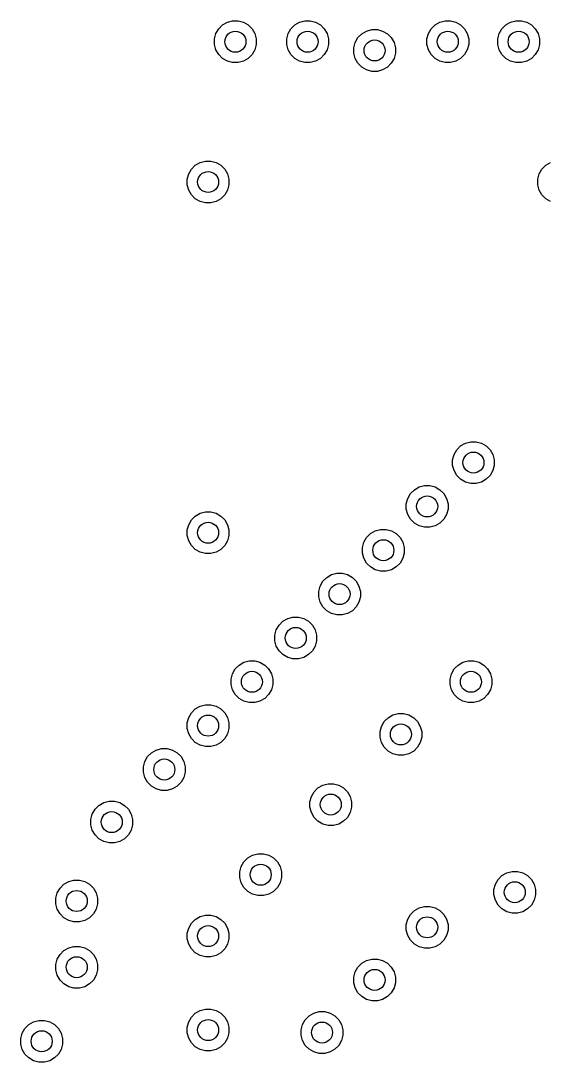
# Model space of a CAD drawing. Header units: inches. Extents: x 5.8 to 17.9, y -6.4 to -1.3.
# Drawn here: x 14.629 to 14.928, y -5.24 to -4.646 of the extents above; entities that cross this region are included whole.
import ezdxf

# ---------------------------------------------------------------- set-up
doc = ezdxf.new("R2010")
doc.units = ezdxf.units.IN
doc.header["$MEASUREMENT"] = 0
doc.layers.add('In2.Cu', color=33, linetype='CONTINUOUS', true_color=0xce7d2c)

msp = doc.modelspace()

# ---------------------------------------------------------------- linework, layer by layer
at = {"layer": 'In2.Cu', "linetype": 'CONTINUOUS'}
for p, q in [((14.7416, -4.65094), (14.74381, -4.64872)), ((14.74381, -4.64872), (14.74653, -4.64715)), ((14.74653, -4.64715), (14.74955, -4.64634)), ((14.74955, -4.64634), (14.75269, -4.64634)), ((14.75269, -4.64634), (14.75572, -4.64715)), ((14.75572, -4.64715), (14.75843, -4.64872)), ((14.75843, -4.64872), (14.76065, -4.65094)), ((14.78278, -4.65094), (14.78499, -4.64872)), ((14.78499, -4.64872), (14.78771, -4.64715)), ((14.78771, -4.64715), (14.79074, -4.64634)), ((14.79074, -4.64634), (14.79387, -4.64634)), ((14.79387, -4.64634), (14.7969, -4.64715)), ((14.7969, -4.64715), (14.79961, -4.64872)), ((14.79961, -4.64872), (14.80183, -4.65094)), ((14.86282, -4.65094), (14.86503, -4.64872)), ((14.86503, -4.64872), (14.86775, -4.64715)), ((14.86775, -4.64715), (14.87078, -4.64634)), ((14.87078, -4.64634), (14.87391, -4.64634)), ((14.87391, -4.64634), (14.87694, -4.64715)), ((14.87694, -4.64715), (14.87965, -4.64872)), ((14.87965, -4.64872), (14.88187, -4.65094)), ((14.90323, -4.65094), (14.90545, -4.64872)), ((14.90545, -4.64872), (14.90816, -4.64715)), ((14.90816, -4.64715), (14.91119, -4.64634)), ((14.91119, -4.64634), (14.91432, -4.64634)), ((14.91432, -4.64634), (14.91735, -4.64715)), ((14.91735, -4.64715), (14.92007, -4.64872)), ((14.92007, -4.64872), (14.92228, -4.65094)), ((14.73922, -4.65668), (14.74003, -4.65365)), ((14.74003, -4.65365), (14.7416, -4.65094)), ((14.76065, -4.65094), (14.76222, -4.65365)), ((14.76222, -4.65365), (14.76303, -4.65668)), ((14.7804, -4.65668), (14.78121, -4.65365)), ((14.78121, -4.65365), (14.78278, -4.65094)), ((14.80183, -4.65094), (14.8034, -4.65365)), ((14.8034, -4.65365), (14.80421, -4.65668)), ((14.82102, -4.65594), (14.82324, -4.65372)), ((14.82324, -4.65372), (14.82596, -4.65215)), ((14.82596, -4.65215), (14.82898, -4.65134)), ((14.82898, -4.65134), (14.83212, -4.65134)), ((14.83212, -4.65134), (14.83515, -4.65215)), ((14.83515, -4.65215), (14.83786, -4.65372)), ((14.83786, -4.65372), (14.84008, -4.65594)), ((14.86044, -4.65668), (14.86125, -4.65365)), ((14.86125, -4.65365), (14.86282, -4.65094)), ((14.88187, -4.65094), (14.88344, -4.65365)), ((14.88344, -4.65365), (14.88425, -4.65668)), ((14.90085, -4.65668), (14.90166, -4.65365)), ((14.90166, -4.65365), (14.90323, -4.65094)), ((14.92228, -4.65094), (14.92385, -4.65365)), ((14.92385, -4.65365), (14.92466, -4.65668)), ((14.73922, -4.65982), (14.73922, -4.65668)), ((14.74003, -4.66284), (14.73922, -4.65982)), ((14.76303, -4.65982), (14.76222, -4.66284)), ((14.76303, -4.65668), (14.76303, -4.65982)), ((14.7804, -4.65982), (14.7804, -4.65668)), ((14.78121, -4.66284), (14.7804, -4.65982)), ((14.80421, -4.65982), (14.8034, -4.66284)), ((14.80421, -4.65668), (14.80421, -4.65982)), ((14.81865, -4.66168), (14.81946, -4.65865)), ((14.81946, -4.65865), (14.82102, -4.65594)), ((14.84008, -4.65594), (14.84164, -4.65865)), ((14.84164, -4.65865), (14.84246, -4.66168)), ((14.86044, -4.65982), (14.86044, -4.65668)), ((14.86125, -4.66284), (14.86044, -4.65982)), ((14.88425, -4.65982), (14.88344, -4.66284)), ((14.88425, -4.65668), (14.88425, -4.65982)), ((14.90085, -4.65982), (14.90085, -4.65668)), ((14.90166, -4.66284), (14.90085, -4.65982)), ((14.92466, -4.65982), (14.92385, -4.66284)), ((14.92466, -4.65668), (14.92466, -4.65982)), ((14.7416, -4.66556), (14.74003, -4.66284)), ((14.74381, -4.66777), (14.7416, -4.66556)), ((14.76065, -4.66556), (14.75843, -4.66777)), ((14.76222, -4.66284), (14.76065, -4.66556)), ((14.78278, -4.66556), (14.78121, -4.66284)), ((14.78499, -4.66777), (14.78278, -4.66556)), ((14.80183, -4.66556), (14.79961, -4.66777)), ((14.8034, -4.66284), (14.80183, -4.66556)), ((14.81865, -4.66482), (14.81865, -4.66168)), ((14.81946, -4.66784), (14.81865, -4.66482)), ((14.84246, -4.66482), (14.84164, -4.66784)), ((14.84246, -4.66168), (14.84246, -4.66482)), ((14.86282, -4.66556), (14.86125, -4.66284)), ((14.86503, -4.66777), (14.86282, -4.66556)), ((14.88187, -4.66556), (14.87965, -4.66777)), ((14.88344, -4.66284), (14.88187, -4.66556)), ((14.90323, -4.66556), (14.90166, -4.66284)), ((14.90545, -4.66777), (14.90323, -4.66556)), ((14.92228, -4.66556), (14.92007, -4.66777)), ((14.92385, -4.66284), (14.92228, -4.66556)), ((14.74653, -4.66934), (14.74381, -4.66777)), ((14.74955, -4.67015), (14.74653, -4.66934)), ((14.75269, -4.67015), (14.74955, -4.67015)), ((14.75572, -4.66934), (14.75269, -4.67015)), ((14.75843, -4.66777), (14.75572, -4.66934)), ((14.78771, -4.66934), (14.78499, -4.66777)), ((14.79074, -4.67015), (14.78771, -4.66934)), ((14.79387, -4.67015), (14.79074, -4.67015)), ((14.7969, -4.66934), (14.79387, -4.67015)), ((14.79961, -4.66777), (14.7969, -4.66934)), ((14.82102, -4.67056), (14.81946, -4.66784)), ((14.82324, -4.67277), (14.82102, -4.67056)), ((14.82596, -4.67434), (14.82324, -4.67277)), ((14.83786, -4.67277), (14.83515, -4.67434)), ((14.84008, -4.67056), (14.83786, -4.67277)), ((14.84164, -4.66784), (14.84008, -4.67056)), ((14.86775, -4.66934), (14.86503, -4.66777)), ((14.87078, -4.67015), (14.86775, -4.66934)), ((14.87391, -4.67015), (14.87078, -4.67015)), ((14.87694, -4.66934), (14.87391, -4.67015)), ((14.87965, -4.66777), (14.87694, -4.66934)), ((14.90816, -4.66934), (14.90545, -4.66777)), ((14.91119, -4.67015), (14.90816, -4.66934)), ((14.91432, -4.67015), (14.91119, -4.67015)), ((14.91735, -4.66934), (14.91432, -4.67015)), ((14.92007, -4.66777), (14.91735, -4.66934)), ((14.82898, -4.67515), (14.82596, -4.67434)), ((14.83212, -4.67515), (14.82898, -4.67515)), ((14.83515, -4.67434), (14.83212, -4.67515)), ((14.73096, -4.72715), (14.73398, -4.72634)), ((14.73398, -4.72634), (14.73712, -4.72634)), ((14.73712, -4.72634), (14.74015, -4.72715)), ((14.72446, -4.73365), (14.72602, -4.73094)), ((14.72602, -4.73094), (14.72824, -4.72872)), ((14.72824, -4.72872), (14.73096, -4.72715)), ((14.74015, -4.72715), (14.74286, -4.72872)), ((14.74286, -4.72872), (14.74508, -4.73094)), ((14.74508, -4.73094), (14.74664, -4.73365)), ((14.92446, -4.73365), (14.92602, -4.73094)), ((14.92602, -4.73094), (14.92824, -4.72872)), ((14.92824, -4.72872), (14.93096, -4.72715)), ((14.72365, -4.73668), (14.72446, -4.73365)), ((14.72365, -4.73982), (14.72365, -4.73668)), ((14.74664, -4.73365), (14.74746, -4.73668)), ((14.74746, -4.73668), (14.74746, -4.73982)), ((14.92365, -4.73668), (14.92446, -4.73365)), ((14.92365, -4.73982), (14.92365, -4.73668)), ((14.72446, -4.74284), (14.72365, -4.73982)), ((14.72602, -4.74556), (14.72446, -4.74284)), ((14.74664, -4.74284), (14.74508, -4.74556)), ((14.74746, -4.73982), (14.74664, -4.74284)), ((14.92446, -4.74284), (14.92365, -4.73982)), ((14.92602, -4.74556), (14.92446, -4.74284)), ((14.72824, -4.74777), (14.72602, -4.74556)), ((14.73096, -4.74934), (14.72824, -4.74777)), ((14.73398, -4.75015), (14.73096, -4.74934)), ((14.73712, -4.75015), (14.73398, -4.75015)), ((14.74015, -4.74934), (14.73712, -4.75015)), ((14.74286, -4.74777), (14.74015, -4.74934)), ((14.74508, -4.74556), (14.74286, -4.74777)), ((14.92824, -4.74777), (14.92602, -4.74556)), ((14.93096, -4.74934), (14.92824, -4.74777)), ((14.88237, -4.88715), (14.8854, -4.88634)), ((14.8854, -4.88634), (14.88854, -4.88634)), ((14.88854, -4.88634), (14.89156, -4.88715)), ((14.87587, -4.89365), (14.87744, -4.89094)), ((14.87744, -4.89094), (14.87966, -4.88872)), ((14.87966, -4.88872), (14.88237, -4.88715)), ((14.89156, -4.88715), (14.89428, -4.88872)), ((14.89428, -4.88872), (14.89649, -4.89094)), ((14.89649, -4.89094), (14.89806, -4.89365)), ((14.87506, -4.89668), (14.87587, -4.89365)), ((14.87506, -4.89982), (14.87506, -4.89668)), ((14.89806, -4.89365), (14.89887, -4.89668)), ((14.89887, -4.89668), (14.89887, -4.89982)), ((14.87587, -4.90284), (14.87506, -4.89982)), ((14.87744, -4.90556), (14.87587, -4.90284)), ((14.89806, -4.90284), (14.89649, -4.90556)), ((14.89887, -4.89982), (14.89806, -4.90284)), ((14.87966, -4.90777), (14.87744, -4.90556)), ((14.88237, -4.90934), (14.87966, -4.90777)), ((14.8854, -4.91015), (14.88237, -4.90934)), ((14.88854, -4.91015), (14.8854, -4.91015)), ((14.89156, -4.90934), (14.88854, -4.91015)), ((14.89428, -4.90777), (14.89156, -4.90934)), ((14.89649, -4.90556), (14.89428, -4.90777)), ((14.84946, -4.91865), (14.85102, -4.91594)), ((14.85102, -4.91594), (14.85324, -4.91372)), ((14.85324, -4.91372), (14.85596, -4.91215)), ((14.85596, -4.91215), (14.85898, -4.91134)), ((14.85898, -4.91134), (14.86212, -4.91134)), ((14.86212, -4.91134), (14.86515, -4.91215)), ((14.86515, -4.91215), (14.86786, -4.91372)), ((14.86786, -4.91372), (14.87008, -4.91594)), ((14.87008, -4.91594), (14.87164, -4.91865)), ((14.84865, -4.92168), (14.84946, -4.91865)), ((14.84865, -4.92482), (14.84865, -4.92168)), ((14.87164, -4.91865), (14.87246, -4.92168)), ((14.87246, -4.92168), (14.87246, -4.92482)), ((14.72824, -4.92872), (14.73096, -4.92715)), ((14.73096, -4.92715), (14.73398, -4.92634)), ((14.73398, -4.92634), (14.73712, -4.92634)), ((14.73712, -4.92634), (14.74015, -4.92715)), ((14.74015, -4.92715), (14.74286, -4.92872)), ((14.84946, -4.92784), (14.84865, -4.92482)), ((14.85102, -4.93056), (14.84946, -4.92784)), ((14.87164, -4.92784), (14.87008, -4.93056)), ((14.87246, -4.92482), (14.87164, -4.92784)), ((14.72365, -4.93668), (14.72446, -4.93365)), ((14.72446, -4.93365), (14.72602, -4.93094)), ((14.72602, -4.93094), (14.72824, -4.92872)), ((14.74286, -4.92872), (14.74508, -4.93094)), ((14.74508, -4.93094), (14.74664, -4.93365)), ((14.74664, -4.93365), (14.74746, -4.93668)), ((14.85324, -4.93277), (14.85102, -4.93056)), ((14.85596, -4.93434), (14.85324, -4.93277)), ((14.85898, -4.93515), (14.85596, -4.93434)), ((14.86515, -4.93434), (14.86212, -4.93515)), ((14.86786, -4.93277), (14.86515, -4.93434)), ((14.87008, -4.93056), (14.86786, -4.93277)), ((14.72365, -4.93982), (14.72365, -4.93668)), ((14.72446, -4.94284), (14.72365, -4.93982)), ((14.74746, -4.93982), (14.74664, -4.94284)), ((14.74746, -4.93668), (14.74746, -4.93982)), ((14.82602, -4.94094), (14.82824, -4.93872)), ((14.82824, -4.93872), (14.83096, -4.93715)), ((14.83096, -4.93715), (14.83398, -4.93634)), ((14.83398, -4.93634), (14.83712, -4.93634)), ((14.83712, -4.93634), (14.84015, -4.93715)), ((14.84015, -4.93715), (14.84286, -4.93872)), ((14.84286, -4.93872), (14.84508, -4.94094)), ((14.86212, -4.93515), (14.85898, -4.93515)), ((14.72602, -4.94556), (14.72446, -4.94284)), ((14.72824, -4.94777), (14.72602, -4.94556)), ((14.74508, -4.94556), (14.74286, -4.94777)), ((14.74664, -4.94284), (14.74508, -4.94556)), ((14.82365, -4.94668), (14.82446, -4.94365)), ((14.82446, -4.94365), (14.82602, -4.94094)), ((14.84508, -4.94094), (14.84665, -4.94365)), ((14.84665, -4.94365), (14.84746, -4.94668)), ((14.73096, -4.94934), (14.72824, -4.94777)), ((14.73398, -4.95015), (14.73096, -4.94934)), ((14.73712, -4.95015), (14.73398, -4.95015)), ((14.74015, -4.94934), (14.73712, -4.95015)), ((14.74286, -4.94777), (14.74015, -4.94934)), ((14.82365, -4.94982), (14.82365, -4.94668)), ((14.82446, -4.95284), (14.82365, -4.94982)), ((14.84746, -4.94982), (14.84665, -4.95284)), ((14.84746, -4.94668), (14.84746, -4.94982)), ((14.82602, -4.95556), (14.82446, -4.95284)), ((14.82824, -4.95777), (14.82602, -4.95556)), ((14.83096, -4.95934), (14.82824, -4.95777)), ((14.84286, -4.95777), (14.84015, -4.95934)), ((14.84508, -4.95556), (14.84286, -4.95777)), ((14.84665, -4.95284), (14.84508, -4.95556)), ((14.80102, -4.96594), (14.80324, -4.96372)), ((14.80324, -4.96372), (14.80596, -4.96215)), ((14.80596, -4.96215), (14.80898, -4.96134)), ((14.80898, -4.96134), (14.81212, -4.96134)), ((14.81212, -4.96134), (14.81515, -4.96215)), ((14.81515, -4.96215), (14.81786, -4.96372)), ((14.81786, -4.96372), (14.82008, -4.96594)), ((14.83398, -4.96015), (14.83096, -4.95934)), ((14.83712, -4.96015), (14.83398, -4.96015)), ((14.84015, -4.95934), (14.83712, -4.96015)), ((14.79865, -4.97168), (14.79946, -4.96865)), ((14.79946, -4.96865), (14.80102, -4.96594)), ((14.82008, -4.96594), (14.82165, -4.96865)), ((14.82165, -4.96865), (14.82246, -4.97168)), ((14.79865, -4.97482), (14.79865, -4.97168)), ((14.79946, -4.97784), (14.79865, -4.97482)), ((14.82246, -4.97482), (14.82165, -4.97784)), ((14.82246, -4.97168), (14.82246, -4.97482)), ((14.80102, -4.98056), (14.79946, -4.97784)), ((14.80324, -4.98277), (14.80102, -4.98056)), ((14.82008, -4.98056), (14.81786, -4.98277)), ((14.82165, -4.97784), (14.82008, -4.98056)), ((14.77824, -4.98872), (14.78096, -4.98715)), ((14.78096, -4.98715), (14.78398, -4.98634)), ((14.78398, -4.98634), (14.78712, -4.98634)), ((14.78712, -4.98634), (14.79015, -4.98715)), ((14.79015, -4.98715), (14.79286, -4.98872)), ((14.80596, -4.98434), (14.80324, -4.98277)), ((14.80898, -4.98515), (14.80596, -4.98434)), ((14.81212, -4.98515), (14.80898, -4.98515)), ((14.81515, -4.98434), (14.81212, -4.98515)), ((14.81786, -4.98277), (14.81515, -4.98434)), ((14.77365, -4.99668), (14.77446, -4.99365)), ((14.77446, -4.99365), (14.77602, -4.99094)), ((14.77602, -4.99094), (14.77824, -4.98872)), ((14.79286, -4.98872), (14.79508, -4.99094)), ((14.79508, -4.99094), (14.79664, -4.99365)), ((14.79664, -4.99365), (14.79746, -4.99668)), ((14.77365, -4.99982), (14.77365, -4.99668)), ((14.77446, -5.00284), (14.77365, -4.99982)), ((14.79746, -4.99982), (14.79664, -5.00284)), ((14.79746, -4.99668), (14.79746, -4.99982)), ((14.77602, -5.00556), (14.77446, -5.00284)), ((14.77824, -5.00777), (14.77602, -5.00556)), ((14.79508, -5.00556), (14.79286, -5.00777)), ((14.79664, -5.00284), (14.79508, -5.00556)), ((14.75596, -5.01215), (14.75898, -5.01134)), ((14.75898, -5.01134), (14.76212, -5.01134)), ((14.76212, -5.01134), (14.76515, -5.01215)), ((14.78096, -5.00934), (14.77824, -5.00777)), ((14.78398, -5.01015), (14.78096, -5.00934)), ((14.78712, -5.01015), (14.78398, -5.01015)), ((14.79015, -5.00934), (14.78712, -5.01015)), ((14.79286, -5.00777), (14.79015, -5.00934)), ((14.88096, -5.01215), (14.88398, -5.01134)), ((14.88398, -5.01134), (14.88712, -5.01134)), ((14.88712, -5.01134), (14.89015, -5.01215)), ((14.74946, -5.01865), (14.75102, -5.01594)), ((14.75102, -5.01594), (14.75324, -5.01372)), ((14.75324, -5.01372), (14.75596, -5.01215)), ((14.76515, -5.01215), (14.76786, -5.01372)), ((14.76786, -5.01372), (14.77008, -5.01594)), ((14.77008, -5.01594), (14.77164, -5.01865)), ((14.87446, -5.01865), (14.87602, -5.01594)), ((14.87602, -5.01594), (14.87824, -5.01372)), ((14.87824, -5.01372), (14.88096, -5.01215)), ((14.89015, -5.01215), (14.89286, -5.01372)), ((14.89286, -5.01372), (14.89508, -5.01594)), ((14.89508, -5.01594), (14.89664, -5.01865)), ((14.74865, -5.02168), (14.74946, -5.01865)), ((14.74865, -5.02482), (14.74865, -5.02168)), ((14.77164, -5.01865), (14.77246, -5.02168)), ((14.77246, -5.02168), (14.77246, -5.02482)), ((14.87365, -5.02168), (14.87446, -5.01865)), ((14.87365, -5.02482), (14.87365, -5.02168)), ((14.89664, -5.01865), (14.89746, -5.02168)), ((14.89746, -5.02168), (14.89746, -5.02482)), ((14.74946, -5.02784), (14.74865, -5.02482)), ((14.75102, -5.03056), (14.74946, -5.02784)), ((14.77164, -5.02784), (14.77008, -5.03056)), ((14.77246, -5.02482), (14.77164, -5.02784)), ((14.87446, -5.02784), (14.87365, -5.02482)), ((14.87602, -5.03056), (14.87446, -5.02784)), ((14.89664, -5.02784), (14.89508, -5.03056)), ((14.89746, -5.02482), (14.89664, -5.02784)), ((14.75324, -5.03277), (14.75102, -5.03056)), ((14.75596, -5.03434), (14.75324, -5.03277)), ((14.75898, -5.03515), (14.75596, -5.03434)), ((14.76212, -5.03515), (14.75898, -5.03515)), ((14.76515, -5.03434), (14.76212, -5.03515)), ((14.76786, -5.03277), (14.76515, -5.03434)), ((14.77008, -5.03056), (14.76786, -5.03277)), ((14.87824, -5.03277), (14.87602, -5.03056)), ((14.88096, -5.03434), (14.87824, -5.03277)), ((14.88398, -5.03515), (14.88096, -5.03434)), ((14.88712, -5.03515), (14.88398, -5.03515)), ((14.89015, -5.03434), (14.88712, -5.03515)), ((14.89286, -5.03277), (14.89015, -5.03434)), ((14.89508, -5.03056), (14.89286, -5.03277)), ((14.72446, -5.04365), (14.72602, -5.04094)), ((14.72602, -5.04094), (14.72824, -5.03872)), ((14.72824, -5.03872), (14.73096, -5.03715)), ((14.73096, -5.03715), (14.73398, -5.03634)), ((14.73398, -5.03634), (14.73712, -5.03634)), ((14.73712, -5.03634), (14.74015, -5.03715)), ((14.74015, -5.03715), (14.74286, -5.03872)), ((14.74286, -5.03872), (14.74508, -5.04094)), ((14.74508, -5.04094), (14.74664, -5.04365)), ((14.84096, -5.04215), (14.84398, -5.04134)), ((14.84398, -5.04134), (14.84712, -5.04134)), ((14.84712, -5.04134), (14.85015, -5.04215)), ((14.72365, -5.04668), (14.72446, -5.04365)), ((14.72365, -5.04982), (14.72365, -5.04668)), ((14.74664, -5.04365), (14.74746, -5.04668)), ((14.74746, -5.04668), (14.74746, -5.04982)), ((14.83446, -5.04865), (14.83602, -5.04594)), ((14.83602, -5.04594), (14.83824, -5.04372)), ((14.83824, -5.04372), (14.84096, -5.04215)), ((14.85015, -5.04215), (14.85286, -5.04372)), ((14.85286, -5.04372), (14.85508, -5.04594)), ((14.85508, -5.04594), (14.85665, -5.04865)), ((14.72446, -5.05284), (14.72365, -5.04982)), ((14.72602, -5.05556), (14.72446, -5.05284)), ((14.74664, -5.05284), (14.74508, -5.05556)), ((14.74746, -5.04982), (14.74664, -5.05284)), ((14.83365, -5.05168), (14.83446, -5.04865)), ((14.83365, -5.05482), (14.83365, -5.05168)), ((14.85665, -5.04865), (14.85746, -5.05168)), ((14.85746, -5.05168), (14.85746, -5.05482)), ((14.72824, -5.05777), (14.72602, -5.05556)), ((14.73096, -5.05934), (14.72824, -5.05777)), ((14.74286, -5.05777), (14.74015, -5.05934)), ((14.74508, -5.05556), (14.74286, -5.05777)), ((14.83446, -5.05784), (14.83365, -5.05482)), ((14.83602, -5.06056), (14.83446, -5.05784)), ((14.85665, -5.05784), (14.85508, -5.06056)), ((14.85746, -5.05482), (14.85665, -5.05784)), ((14.70102, -5.06594), (14.70324, -5.06372)), ((14.70324, -5.06372), (14.70596, -5.06215)), ((14.70596, -5.06215), (14.70898, -5.06134)), ((14.70898, -5.06134), (14.71212, -5.06134)), ((14.71212, -5.06134), (14.71515, -5.06215)), ((14.71515, -5.06215), (14.71786, -5.06372)), ((14.71786, -5.06372), (14.72008, -5.06594)), ((14.73398, -5.06015), (14.73096, -5.05934)), ((14.73712, -5.06015), (14.73398, -5.06015)), ((14.74015, -5.05934), (14.73712, -5.06015)), ((14.83824, -5.06277), (14.83602, -5.06056)), ((14.84096, -5.06434), (14.83824, -5.06277)), ((14.84398, -5.06515), (14.84096, -5.06434)), ((14.84712, -5.06515), (14.84398, -5.06515)), ((14.85015, -5.06434), (14.84712, -5.06515)), ((14.85286, -5.06277), (14.85015, -5.06434)), ((14.85508, -5.06056), (14.85286, -5.06277)), ((14.69865, -5.07168), (14.69946, -5.06865)), ((14.69946, -5.06865), (14.70102, -5.06594)), ((14.72008, -5.06594), (14.72165, -5.06865)), ((14.72165, -5.06865), (14.72246, -5.07168)), ((14.69865, -5.07482), (14.69865, -5.07168)), ((14.69946, -5.07784), (14.69865, -5.07482)), ((14.72246, -5.07482), (14.72165, -5.07784)), ((14.72246, -5.07168), (14.72246, -5.07482)), ((14.70102, -5.08056), (14.69946, -5.07784)), ((14.70324, -5.08277), (14.70102, -5.08056)), ((14.70596, -5.08434), (14.70324, -5.08277)), ((14.71786, -5.08277), (14.71515, -5.08434)), ((14.72008, -5.08056), (14.71786, -5.08277)), ((14.72165, -5.07784), (14.72008, -5.08056)), ((14.79824, -5.08372), (14.80096, -5.08215)), ((14.80096, -5.08215), (14.80398, -5.08134)), ((14.80398, -5.08134), (14.80712, -5.08134)), ((14.80712, -5.08134), (14.81015, -5.08215)), ((14.81015, -5.08215), (14.81286, -5.08372)), ((14.70898, -5.08515), (14.70596, -5.08434)), ((14.71212, -5.08515), (14.70898, -5.08515)), ((14.71515, -5.08434), (14.71212, -5.08515)), ((14.79365, -5.09168), (14.79446, -5.08865)), ((14.79446, -5.08865), (14.79602, -5.08594)), ((14.79602, -5.08594), (14.79824, -5.08372)), ((14.81286, -5.08372), (14.81508, -5.08594)), ((14.81508, -5.08594), (14.81664, -5.08865)), ((14.81664, -5.08865), (14.81746, -5.09168)), ((14.67102, -5.09594), (14.67324, -5.09372)), ((14.67324, -5.09372), (14.67596, -5.09215)), ((14.67596, -5.09215), (14.67898, -5.09134)), ((14.67898, -5.09134), (14.68212, -5.09134)), ((14.68212, -5.09134), (14.68515, -5.09215)), ((14.68515, -5.09215), (14.68786, -5.09372)), ((14.68786, -5.09372), (14.69008, -5.09594)), ((14.79365, -5.09482), (14.79365, -5.09168)), ((14.79446, -5.09784), (14.79365, -5.09482)), ((14.81746, -5.09482), (14.81664, -5.09784)), ((14.81746, -5.09168), (14.81746, -5.09482)), ((14.66865, -5.10168), (14.66946, -5.09865)), ((14.66946, -5.09865), (14.67102, -5.09594)), ((14.69008, -5.09594), (14.69164, -5.09865)), ((14.69164, -5.09865), (14.69246, -5.10168)), ((14.79602, -5.10056), (14.79446, -5.09784)), ((14.79824, -5.10277), (14.79602, -5.10056)), ((14.81508, -5.10056), (14.81286, -5.10277)), ((14.81664, -5.09784), (14.81508, -5.10056)), ((14.66865, -5.10482), (14.66865, -5.10168)), ((14.66946, -5.10784), (14.66865, -5.10482)), ((14.69246, -5.10482), (14.69164, -5.10784)), ((14.69246, -5.10168), (14.69246, -5.10482)), ((14.80096, -5.10434), (14.79824, -5.10277)), ((14.80398, -5.10515), (14.80096, -5.10434)), ((14.80712, -5.10515), (14.80398, -5.10515)), ((14.81015, -5.10434), (14.80712, -5.10515)), ((14.81286, -5.10277), (14.81015, -5.10434)), ((14.67102, -5.11056), (14.66946, -5.10784)), ((14.67324, -5.11277), (14.67102, -5.11056)), ((14.69008, -5.11056), (14.68786, -5.11277)), ((14.69164, -5.10784), (14.69008, -5.11056)), ((14.67596, -5.11434), (14.67324, -5.11277)), ((14.67898, -5.11515), (14.67596, -5.11434)), ((14.68212, -5.11515), (14.67898, -5.11515)), ((14.68515, -5.11434), (14.68212, -5.11515)), ((14.68786, -5.11277), (14.68515, -5.11434)), ((14.75602, -5.12594), (14.75824, -5.12372)), ((14.75824, -5.12372), (14.76096, -5.12215)), ((14.76096, -5.12215), (14.76398, -5.12134)), ((14.76398, -5.12134), (14.76712, -5.12134)), ((14.76712, -5.12134), (14.77015, -5.12215)), ((14.77015, -5.12215), (14.77286, -5.12372)), ((14.77286, -5.12372), (14.77508, -5.12594)), ((14.75365, -5.13168), (14.75446, -5.12865)), ((14.75446, -5.12865), (14.75602, -5.12594)), ((14.77508, -5.12594), (14.77665, -5.12865)), ((14.77665, -5.12865), (14.77746, -5.13168)), ((14.65596, -5.13715), (14.65898, -5.13634)), ((14.65898, -5.13634), (14.66212, -5.13634)), ((14.66212, -5.13634), (14.66515, -5.13715)), ((14.75365, -5.13482), (14.75365, -5.13168)), ((14.75446, -5.13784), (14.75365, -5.13482)), ((14.77746, -5.13482), (14.77665, -5.13784)), ((14.77746, -5.13168), (14.77746, -5.13482)), ((14.89946, -5.13865), (14.90102, -5.13594)), ((14.90102, -5.13594), (14.90324, -5.13372)), ((14.90324, -5.13372), (14.90596, -5.13215)), ((14.90596, -5.13215), (14.90898, -5.13134)), ((14.90898, -5.13134), (14.91212, -5.13134)), ((14.91212, -5.13134), (14.91515, -5.13215)), ((14.91515, -5.13215), (14.91786, -5.13372)), ((14.91786, -5.13372), (14.92008, -5.13594)), ((14.92008, -5.13594), (14.92164, -5.13865)), ((14.64946, -5.14365), (14.65102, -5.14094)), ((14.65102, -5.14094), (14.65324, -5.13872)), ((14.65324, -5.13872), (14.65596, -5.13715)), ((14.66515, -5.13715), (14.66786, -5.13872)), ((14.66786, -5.13872), (14.67008, -5.14094)), ((14.67008, -5.14094), (14.67164, -5.14365)), ((14.75602, -5.14056), (14.75446, -5.13784)), ((14.75824, -5.14277), (14.75602, -5.14056)), ((14.77508, -5.14056), (14.77286, -5.14277)), ((14.77665, -5.13784), (14.77508, -5.14056)), ((14.89865, -5.14168), (14.89946, -5.13865)), ((14.89865, -5.14482), (14.89865, -5.14168)), ((14.92164, -5.13865), (14.92246, -5.14168)), ((14.92246, -5.14168), (14.92246, -5.14482)), ((14.64865, -5.14668), (14.64946, -5.14365)), ((14.64865, -5.14982), (14.64865, -5.14668)), ((14.67164, -5.14365), (14.67246, -5.14668)), ((14.67246, -5.14668), (14.67246, -5.14982)), ((14.76096, -5.14434), (14.75824, -5.14277)), ((14.76398, -5.14515), (14.76096, -5.14434)), ((14.76712, -5.14515), (14.76398, -5.14515)), ((14.77015, -5.14434), (14.76712, -5.14515)), ((14.77286, -5.14277), (14.77015, -5.14434)), ((14.89946, -5.14784), (14.89865, -5.14482)), ((14.90102, -5.15056), (14.89946, -5.14784)), ((14.92164, -5.14784), (14.92008, -5.15056)), ((14.92246, -5.14482), (14.92164, -5.14784)), ((14.64946, -5.15284), (14.64865, -5.14982)), ((14.65102, -5.15556), (14.64946, -5.15284)), ((14.67164, -5.15284), (14.67008, -5.15556)), ((14.67246, -5.14982), (14.67164, -5.15284)), ((14.85102, -5.15594), (14.85324, -5.15372)), ((14.85324, -5.15372), (14.85596, -5.15215)), ((14.85596, -5.15215), (14.85898, -5.15134)), ((14.85898, -5.15134), (14.86212, -5.15134)), ((14.86212, -5.15134), (14.86515, -5.15215)), ((14.86515, -5.15215), (14.86786, -5.15372)), ((14.86786, -5.15372), (14.87008, -5.15594)), ((14.90324, -5.15277), (14.90102, -5.15056)), ((14.90596, -5.15434), (14.90324, -5.15277)), ((14.91786, -5.15277), (14.91515, -5.15434)), ((14.92008, -5.15056), (14.91786, -5.15277)), ((14.65324, -5.15777), (14.65102, -5.15556)), ((14.65596, -5.15934), (14.65324, -5.15777)), ((14.65898, -5.16015), (14.65596, -5.15934)), ((14.66212, -5.16015), (14.65898, -5.16015)), ((14.66515, -5.15934), (14.66212, -5.16015)), ((14.66786, -5.15777), (14.66515, -5.15934)), ((14.67008, -5.15556), (14.66786, -5.15777)), ((14.72602, -5.16094), (14.72824, -5.15872)), ((14.72824, -5.15872), (14.73096, -5.15715)), ((14.73096, -5.15715), (14.73398, -5.15634)), ((14.73398, -5.15634), (14.73712, -5.15634)), ((14.73712, -5.15634), (14.74015, -5.15715)), ((14.74015, -5.15715), (14.74286, -5.15872)), ((14.74286, -5.15872), (14.74508, -5.16094)), ((14.84865, -5.16168), (14.84946, -5.15865)), ((14.84946, -5.15865), (14.85102, -5.15594)), ((14.87008, -5.15594), (14.87164, -5.15865)), ((14.87164, -5.15865), (14.87246, -5.16168)), ((14.90898, -5.15515), (14.90596, -5.15434)), ((14.91212, -5.15515), (14.90898, -5.15515)), ((14.91515, -5.15434), (14.91212, -5.15515)), ((14.72365, -5.16668), (14.72446, -5.16365)), ((14.72446, -5.16365), (14.72602, -5.16094)), ((14.74508, -5.16094), (14.74664, -5.16365)), ((14.74664, -5.16365), (14.74746, -5.16668)), ((14.84865, -5.16482), (14.84865, -5.16168)), ((14.84946, -5.16784), (14.84865, -5.16482)), ((14.87246, -5.16482), (14.87164, -5.16784)), ((14.87246, -5.16168), (14.87246, -5.16482)), ((14.72365, -5.16982), (14.72365, -5.16668)), ((14.72446, -5.17284), (14.72365, -5.16982)), ((14.74746, -5.16982), (14.74664, -5.17284)), ((14.74746, -5.16668), (14.74746, -5.16982)), ((14.85102, -5.17056), (14.84946, -5.16784)), ((14.85324, -5.17277), (14.85102, -5.17056)), ((14.87008, -5.17056), (14.86786, -5.17277)), ((14.87164, -5.16784), (14.87008, -5.17056)), ((14.65102, -5.17869), (14.65324, -5.17648)), ((14.65324, -5.17648), (14.65596, -5.17491)), ((14.65596, -5.17491), (14.65898, -5.1741)), ((14.65898, -5.1741), (14.66212, -5.1741)), ((14.66212, -5.1741), (14.66515, -5.17491)), ((14.66515, -5.17491), (14.66786, -5.17648)), ((14.66786, -5.17648), (14.67008, -5.17869)), ((14.72602, -5.17556), (14.72446, -5.17284)), ((14.72824, -5.17777), (14.72602, -5.17556)), ((14.73096, -5.17934), (14.72824, -5.17777)), ((14.74286, -5.17777), (14.74015, -5.17934)), ((14.74508, -5.17556), (14.74286, -5.17777)), ((14.74664, -5.17284), (14.74508, -5.17556)), ((14.85596, -5.17434), (14.85324, -5.17277)), ((14.85898, -5.17515), (14.85596, -5.17434)), ((14.86212, -5.17515), (14.85898, -5.17515)), ((14.86515, -5.17434), (14.86212, -5.17515)), ((14.86786, -5.17277), (14.86515, -5.17434)), ((14.64865, -5.18444), (14.64946, -5.18141)), ((14.64946, -5.18141), (14.65102, -5.17869)), ((14.67008, -5.17869), (14.67164, -5.18141)), ((14.67164, -5.18141), (14.67246, -5.18444)), ((14.73398, -5.18015), (14.73096, -5.17934)), ((14.73712, -5.18015), (14.73398, -5.18015)), ((14.74015, -5.17934), (14.73712, -5.18015)), ((14.82102, -5.18594), (14.82324, -5.18372)), ((14.82324, -5.18372), (14.82596, -5.18215)), ((14.82596, -5.18215), (14.82898, -5.18134)), ((14.82898, -5.18134), (14.83212, -5.18134)), ((14.83212, -5.18134), (14.83515, -5.18215)), ((14.83515, -5.18215), (14.83786, -5.18372)), ((14.83786, -5.18372), (14.84008, -5.18594)), ((14.64865, -5.18757), (14.64865, -5.18444)), ((14.64946, -5.1906), (14.64865, -5.18757)), ((14.67246, -5.18757), (14.67164, -5.1906)), ((14.67246, -5.18444), (14.67246, -5.18757)), ((14.81865, -5.19168), (14.81946, -5.18865)), ((14.81946, -5.18865), (14.82102, -5.18594)), ((14.84008, -5.18594), (14.84164, -5.18865)), ((14.84164, -5.18865), (14.84246, -5.19168)), ((14.65102, -5.19331), (14.64946, -5.1906)), ((14.65324, -5.19553), (14.65102, -5.19331)), ((14.65596, -5.1971), (14.65324, -5.19553)), ((14.66786, -5.19553), (14.66515, -5.1971)), ((14.67008, -5.19331), (14.66786, -5.19553)), ((14.67164, -5.1906), (14.67008, -5.19331)), ((14.81865, -5.19482), (14.81865, -5.19168)), ((14.81946, -5.19784), (14.81865, -5.19482)), ((14.84246, -5.19482), (14.84164, -5.19784)), ((14.84246, -5.19168), (14.84246, -5.19482)), ((14.65898, -5.19791), (14.65596, -5.1971)), ((14.66212, -5.19791), (14.65898, -5.19791)), ((14.66515, -5.1971), (14.66212, -5.19791)), ((14.82102, -5.20056), (14.81946, -5.19784)), ((14.82324, -5.20277), (14.82102, -5.20056)), ((14.84008, -5.20056), (14.83786, -5.20277)), ((14.84164, -5.19784), (14.84008, -5.20056)), ((14.82596, -5.20434), (14.82324, -5.20277)), ((14.82898, -5.20515), (14.82596, -5.20434)), ((14.83212, -5.20515), (14.82898, -5.20515)), ((14.83515, -5.20434), (14.83212, -5.20515)), ((14.83786, -5.20277), (14.83515, -5.20434)), ((14.72602, -5.21452), (14.72824, -5.2123)), ((14.72824, -5.2123), (14.73096, -5.21074)), ((14.73096, -5.21074), (14.73398, -5.20993)), ((14.73398, -5.20993), (14.73712, -5.20993)), ((14.73712, -5.20993), (14.74015, -5.21074)), ((14.74015, -5.21074), (14.74286, -5.2123)), ((14.74286, -5.2123), (14.74508, -5.21452)), ((14.79324, -5.21372), (14.79596, -5.21215)), ((14.79596, -5.21215), (14.79898, -5.21134)), ((14.79898, -5.21134), (14.80212, -5.21134)), ((14.80212, -5.21134), (14.80515, -5.21215)), ((14.80515, -5.21215), (14.80786, -5.21372)), ((14.63102, -5.22094), (14.63324, -5.21872)), ((14.63324, -5.21872), (14.63596, -5.21715)), ((14.63596, -5.21715), (14.63898, -5.21634)), ((14.63898, -5.21634), (14.64212, -5.21634)), ((14.64212, -5.21634), (14.64515, -5.21715)), ((14.64515, -5.21715), (14.64786, -5.21872)), ((14.64786, -5.21872), (14.65008, -5.22094)), ((14.72365, -5.22026), (14.72446, -5.21724)), ((14.72446, -5.21724), (14.72602, -5.21452)), ((14.74508, -5.21452), (14.74664, -5.21724)), ((14.74664, -5.21724), (14.74746, -5.22026)), ((14.78865, -5.22168), (14.78946, -5.21865)), ((14.78946, -5.21865), (14.79102, -5.21594)), ((14.79102, -5.21594), (14.79324, -5.21372)), ((14.80786, -5.21372), (14.81008, -5.21594)), ((14.81008, -5.21594), (14.81165, -5.21865)), ((14.81165, -5.21865), (14.81246, -5.22168)), ((14.62865, -5.22668), (14.62946, -5.22365)), ((14.62946, -5.22365), (14.63102, -5.22094)), ((14.65008, -5.22094), (14.65165, -5.22365)), ((14.65165, -5.22365), (14.65246, -5.22668)), ((14.72365, -5.2234), (14.72365, -5.22026)), ((14.72446, -5.22643), (14.72365, -5.2234)), ((14.74746, -5.2234), (14.74664, -5.22643)), ((14.74746, -5.22026), (14.74746, -5.2234)), ((14.78865, -5.22482), (14.78865, -5.22168)), ((14.78946, -5.22784), (14.78865, -5.22482)), ((14.81246, -5.22482), (14.81165, -5.22784)), ((14.81246, -5.22168), (14.81246, -5.22482)), ((14.62865, -5.22982), (14.62865, -5.22668)), ((14.62946, -5.23284), (14.62865, -5.22982)), ((14.65246, -5.22982), (14.65165, -5.23284)), ((14.65246, -5.22668), (14.65246, -5.22982)), ((14.72602, -5.22914), (14.72446, -5.22643)), ((14.72824, -5.23136), (14.72602, -5.22914)), ((14.73096, -5.23292), (14.72824, -5.23136)), ((14.74286, -5.23136), (14.74015, -5.23292)), ((14.74508, -5.22914), (14.74286, -5.23136)), ((14.74664, -5.22643), (14.74508, -5.22914)), ((14.79102, -5.23056), (14.78946, -5.22784)), ((14.79324, -5.23277), (14.79102, -5.23056)), ((14.81008, -5.23056), (14.80786, -5.23277)), ((14.81165, -5.22784), (14.81008, -5.23056)), ((14.63102, -5.23556), (14.62946, -5.23284)), ((14.63324, -5.23777), (14.63102, -5.23556)), ((14.65008, -5.23556), (14.64786, -5.23777)), ((14.65165, -5.23284), (14.65008, -5.23556)), ((14.73398, -5.23374), (14.73096, -5.23292)), ((14.73712, -5.23374), (14.73398, -5.23374)), ((14.74015, -5.23292), (14.73712, -5.23374)), ((14.79596, -5.23434), (14.79324, -5.23277)), ((14.79898, -5.23515), (14.79596, -5.23434)), ((14.80212, -5.23515), (14.79898, -5.23515)), ((14.80515, -5.23434), (14.80212, -5.23515)), ((14.80786, -5.23277), (14.80515, -5.23434)), ((14.63596, -5.23934), (14.63324, -5.23777)), ((14.63898, -5.24015), (14.63596, -5.23934)), ((14.64212, -5.24015), (14.63898, -5.24015)), ((14.64515, -5.23934), (14.64212, -5.24015)), ((14.64786, -5.23777), (14.64515, -5.23934))]:
    msp.add_line(p, q, dxfattribs=at)
at = {"layer": 'In2.Cu'}
for centre, radius in [((14.75112, -4.65825), 0.006), ((14.7923, -4.65825), 0.006), ((14.87234, -4.65825), 0.006), ((14.91276, -4.65825), 0.006), ((14.83055, -4.66325), 0.006), ((14.73555, -4.73825), 0.00598), ((14.88697, -4.89825), 0.006), ((14.86055, -4.92325), 0.006), ((14.73555, -4.93825), 0.00598), ((14.83555, -4.94825), 0.006), ((14.81055, -4.97325), 0.006), ((14.78555, -4.99825), 0.006), ((14.76055, -5.02325), 0.006), ((14.88555, -5.02325), 0.006), ((14.73555, -5.04825), 0.006), ((14.84555, -5.05325), 0.006), ((14.71055, -5.07325), 0.006), ((14.80555, -5.09325), 0.006), ((14.68055, -5.10325), 0.006), ((14.76555, -5.13325), 0.006), ((14.66055, -5.14825), 0.006), ((14.91055, -5.14325), 0.006), ((14.86055, -5.16325), 0.006), ((14.73555, -5.16825), 0.006), ((14.66055, -5.186), 0.006), ((14.83055, -5.19325), 0.006), ((14.73555, -5.22183), 0.006), ((14.80055, -5.22325), 0.006), ((14.64055, -5.22825), 0.006)]:
    msp.add_circle(centre, radius, dxfattribs=at)

doc.saveas('drawing.dxf')
